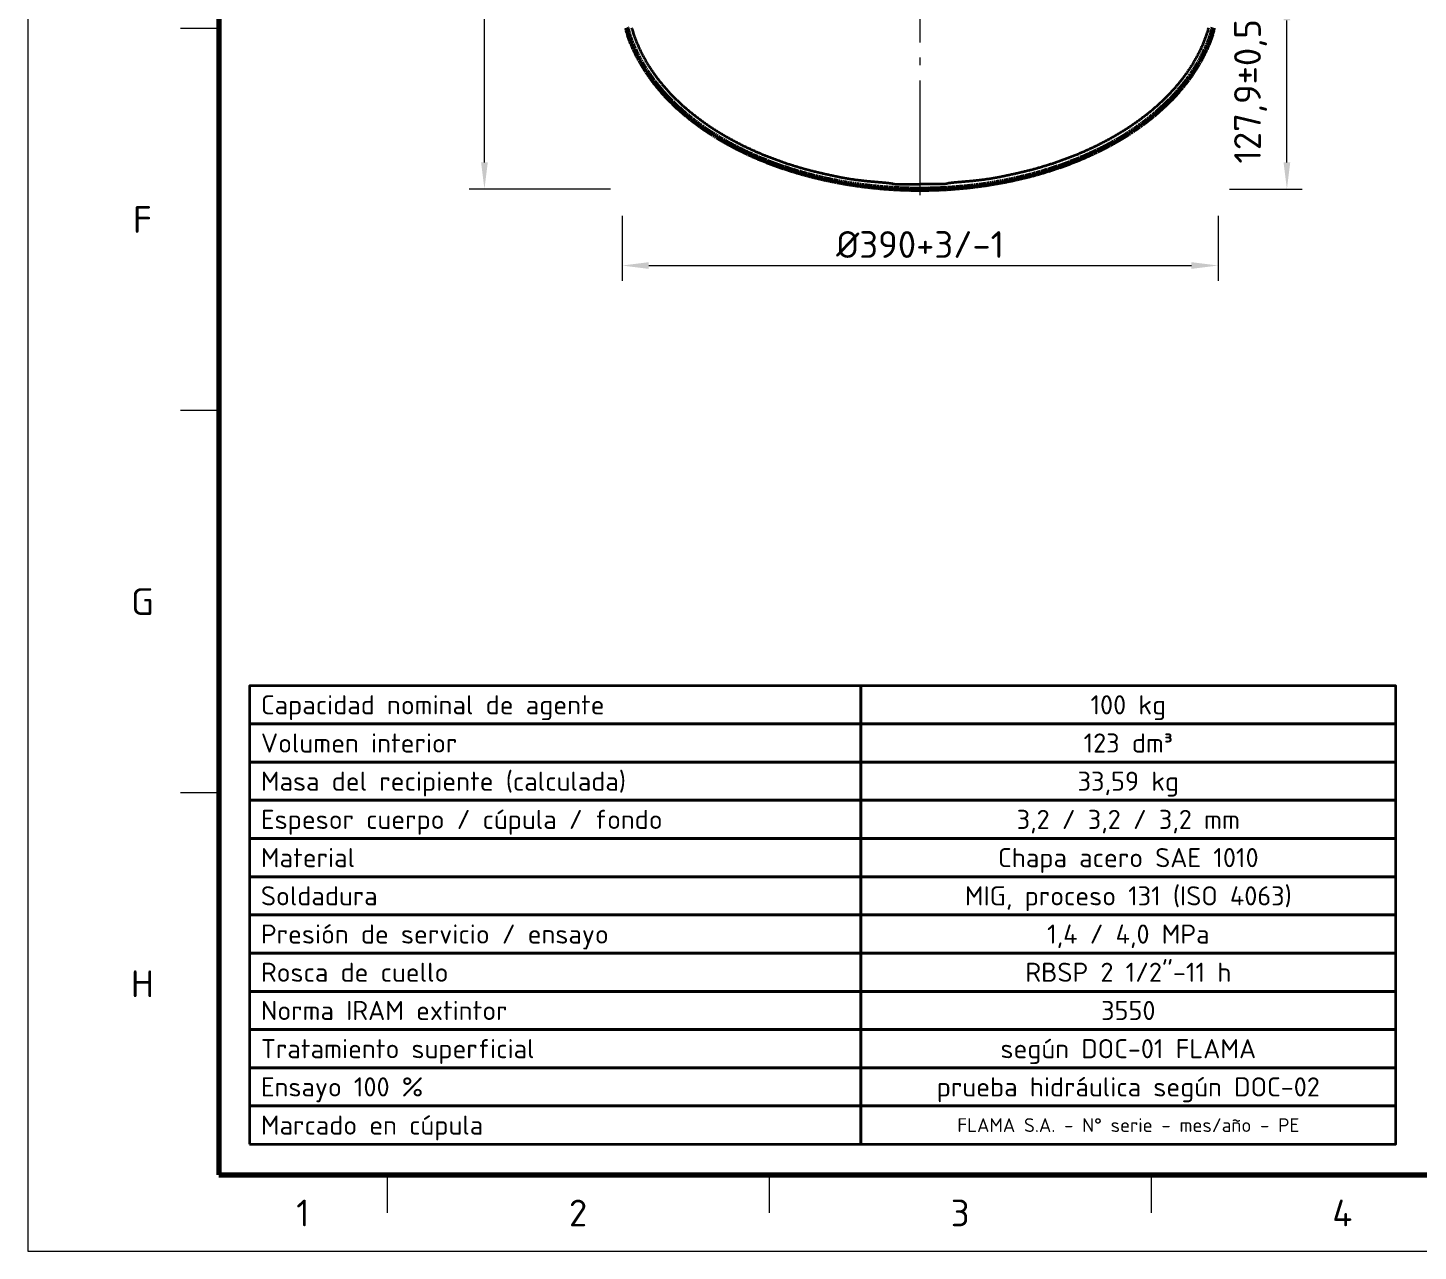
# Model space of a CAD drawing. Header units: millimetres. Extents: x 0 to 594, y 0 to 420.
# Drawn here: x 0 to 181.9, y 0 to 160.1 of the extents above; entities that cross this region are included whole.
import ezdxf
from ezdxf.enums import TextEntityAlignment as Align

# ---------------------------------------------------------------- set-up
doc = ezdxf.new("R2010")
doc.units = ezdxf.units.MM
doc.linetypes.add('IRAM-E-TRAZOS', pattern=[5, 4, -1])
doc.linetypes.add('IRAM-F-TRAZO-PUNTO', pattern=[20, 15, -2, 1, -2])
for name, color, linetype, lineweight in [('01-VISIBLE', 7, 'CONTINUOUS', 70), ('02-OCULTA', 4, 'IRAM-E-TRAZOS', 35), ('03-EJE', 1, 'IRAM-F-TRAZO-PUNTO', 18), ('04-COTA', 3, 'CONTINUOUS', 18), ('06-TEXTO', 7, 'CONTINUOUS', 25), ('07-RECUADRO', 7, 'CONTINUOUS', 70), ('08-FINA', 5, 'CONTINUOUS', 18), ('10-ROTULO', 7, 'CONTINUOUS', 35)]:
    doc.layers.add(name, color=color, linetype=linetype, lineweight=lineweight)
doc.styles.add('ISO3098', font='isocpeur.ttf')
doc.dimstyles.new('FLAMA-IRAM', dxfattribs={"dimtxt": 3.5, "dimasz": 3.5, "dimexe": 2, "dimexo": 1.5, "dimgap": 1, "dimtad": 1, "dimdec": 1, "dimtxsty": 'ISO3098', "dimblk": 'IRAM_FLECHA', "dimblk1": 'IRAM_FLECHA', "dimblk2": 'IRAM_FLECHA', "dimcen": 2.5, "dimclrd": 3, "dimclre": 3, "dimclrt": 3, "dimazin": 3, "dimtfac": 1, "dimtmove": 0, "dimatfit": 3, "dimlwd": 18, "dimlwe": 18})

# ---------------------------------------------------------------- blocks, each defined once
blk = doc.blocks.new('IRAM_FLECHA')
blk.add_solid([(0, 0), (-1, 0.125), (-1, -0.125)])

msp = doc.modelspace()

# ---------------------------------------------------------------- linework, layer by layer
at = {"layer": '01-VISIBLE'}
for points in [[(78.346, 160.146), (78.377, 160.023), (78.41, 159.9), (78.443, 159.777), (78.477, 159.654), (78.511, 159.532), (78.546, 159.41), (78.583, 159.288), (78.621, 159.167), (78.66, 159.046), (78.7, 158.925), (78.742, 158.805), (78.784, 158.685), (78.827, 158.565), (78.872, 158.446), (78.917, 158.327), (78.963, 158.209), (79.011, 158.091), (79.059, 157.973), (79.108, 157.856), (79.158, 157.739), (79.208, 157.622), (79.26, 157.506), (79.312, 157.39), (79.365, 157.274), (79.418, 157.159), (79.473, 157.044), (79.528, 156.929), (79.584, 156.815), (79.64, 156.701), (79.697, 156.587), (79.754, 156.474), (79.813, 156.361), (79.872, 156.248), (79.931, 156.135), (79.991, 156.023), (80.052, 155.912), (80.113, 155.8), (80.175, 155.689), (80.237, 155.578), (80.301, 155.468), (80.364, 155.358), (80.429, 155.248), (80.494, 155.139), (80.559, 155.03), (80.626, 154.922), (80.693, 154.814), (80.761, 154.706), (80.829, 154.599), (80.898, 154.492), (80.968, 154.386), (81.038, 154.28), (81.109, 154.174), (81.181, 154.069), (81.253, 153.964), (81.326, 153.86), (81.399, 153.756), (81.473, 153.653), (81.548, 153.55), (81.623, 153.447), (81.699, 153.345), (81.775, 153.243), (81.852, 153.142), (81.929, 153.041), (82.007, 152.94), (82.085, 152.84), (82.164, 152.74), (82.244, 152.641), (82.324, 152.542), (82.404, 152.444), (82.485, 152.346), (82.566, 152.248), (82.648, 152.151), (82.731, 152.054), (82.814, 151.957), (82.897, 151.861), (82.981, 151.766), (83.065, 151.671), (83.15, 151.576), (83.235, 151.481), (83.321, 151.387), (83.407, 151.294), (83.494, 151.201), (83.581, 151.108), (83.668, 151.016), (83.756, 150.924), (83.844, 150.832), (83.933, 150.741), (84.022, 150.65), (84.112, 150.56), (84.202, 150.47), (84.292, 150.381), (84.383, 150.292), (84.474, 150.203), (84.566, 150.115), (84.658, 150.027), (84.75, 149.939), (84.843, 149.852), (84.936, 149.766), (85.029, 149.68), (85.123, 149.594), (85.218, 149.509), (85.312, 149.424), (85.407, 149.339), (85.503, 149.255), (85.598, 149.171), (85.695, 149.088), (85.791, 149.005), (85.888, 148.923), (85.985, 148.841), (86.083, 148.759), (86.181, 148.678), (86.279, 148.597), (86.377, 148.517), (86.476, 148.437), (86.575, 148.357), (86.675, 148.278), (86.775, 148.199), (86.875, 148.121), (86.975, 148.043), (87.076, 147.965), (87.177, 147.888), (87.278, 147.811), (87.38, 147.734), (87.482, 147.658), (87.584, 147.582), (87.686, 147.507), (87.789, 147.432), (87.892, 147.357), (87.995, 147.283), (88.099, 147.209), (88.202, 147.136), (88.306, 147.063), (88.411, 146.99), (88.515, 146.918), (88.62, 146.846), (88.725, 146.774), (88.831, 146.703), (88.936, 146.632), (89.042, 146.562), (89.148, 146.492), (89.255, 146.422), (89.361, 146.353), (89.468, 146.284), (89.575, 146.215), (89.683, 146.147), (89.79, 146.079), (89.898, 146.012), (90.006, 145.944), (90.114, 145.878), (90.223, 145.811), (90.332, 145.745), (90.441, 145.68), (90.55, 145.615), (90.659, 145.55), (90.769, 145.485), (90.878, 145.421), (90.989, 145.357), (91.099, 145.294), (91.209, 145.231), (91.32, 145.168), (91.431, 145.106), (91.542, 145.044), (91.653, 144.982), (91.764, 144.921), (91.876, 144.86), (91.988, 144.799), (92.1, 144.739), (92.212, 144.679), (92.324, 144.62), (92.437, 144.561), (92.55, 144.502), (92.663, 144.443), (92.776, 144.385), (92.889, 144.328), (93.003, 144.27), (93.116, 144.213), (93.23, 144.156), (93.344, 144.1), (93.458, 144.044), (93.573, 143.988), (93.687, 143.933), (93.802, 143.878), (93.917, 143.823), (94.032, 143.769), (94.147, 143.715), (94.262, 143.662), (94.378, 143.608), (94.493, 143.556), (94.609, 143.503), (94.725, 143.451), (94.841, 143.399), (94.958, 143.347), (95.074, 143.296), (95.191, 143.245), (95.307, 143.194), (95.424, 143.144), (95.541, 143.094), (95.658, 143.045), (95.775, 142.996), (95.893, 142.947), (96.01, 142.898), (96.128, 142.85), (96.246, 142.802), (96.364, 142.754), (96.482, 142.707), (96.6, 142.66), (96.718, 142.613), (96.837, 142.567), (96.955, 142.521), (97.074, 142.476), (97.193, 142.43), (97.312, 142.385), (97.431, 142.34), (97.55, 142.296), (97.669, 142.252), (97.789, 142.208), (97.908, 142.165), (98.028, 142.122), (98.148, 142.079), (98.268, 142.037), (98.388, 141.994), (98.508, 141.953), (98.628, 141.911), (98.748, 141.87), (98.869, 141.829), (98.989, 141.788), (99.11, 141.748), (99.23, 141.708), (99.351, 141.668), (99.472, 141.629), (99.593, 141.59), (99.714, 141.551), (99.836, 141.513), (99.957, 141.475), (100.078, 141.437), (100.2, 141.4), (100.322, 141.362), (100.443, 141.325), (100.565, 141.289), (100.687, 141.253), (100.809, 141.217), (100.931, 141.181), (101.053, 141.146), (101.175, 141.111), (101.298, 141.076), (101.42, 141.041), (101.543, 141.007), (101.665, 140.973), (101.788, 140.94), (101.911, 140.906), (102.033, 140.873), (102.156, 140.841), (102.279, 140.808), (102.402, 140.776), (102.526, 140.745), (102.649, 140.713), (102.772, 140.682), (102.895, 140.651), (103.019, 140.62), (103.142, 140.59), (103.266, 140.56), (103.39, 140.53), (103.513, 140.501), (103.637, 140.472), (103.761, 140.443), (103.885, 140.414), (104.009, 140.386), (104.133, 140.358), (104.257, 140.33), (104.381, 140.303), (104.506, 140.276), (104.63, 140.249), (104.754, 140.223), (104.879, 140.196), (105.003, 140.17), (105.128, 140.145), (105.252, 140.119), (105.377, 140.094), (105.502, 140.069), (105.627, 140.045), (105.751, 140.021), (105.876, 139.997), (106.001, 139.973), (106.126, 139.95), (106.251, 139.927), (106.376, 139.904), (106.502, 139.881), (106.627, 139.859), (106.752, 139.837), (106.877, 139.815), (107.003, 139.794), (107.128, 139.773), (107.254, 139.752), (107.379, 139.732), (107.505, 139.711), (107.63, 139.691), (107.756, 139.672), (107.882, 139.652), (108.007, 139.633), (108.133, 139.614), (108.259, 139.596), (108.385, 139.577), (108.511, 139.559), (108.637, 139.542), (108.763, 139.524), (108.889, 139.507), (109.015, 139.49), (109.141, 139.474), (109.267, 139.457), (109.393, 139.441), (109.519, 139.425), (109.645, 139.41), (109.772, 139.395), (109.898, 139.38), (110.024, 139.365), (110.151, 139.351), (110.277, 139.337), (110.403, 139.323), (110.53, 139.309), (110.656, 139.296), (110.783, 139.283), (110.909, 139.27), (111.036, 139.258), (111.163, 139.246), (111.289, 139.234), (111.416, 139.222), (111.543, 139.211), (111.669, 139.2), (111.796, 139.189), (111.923, 139.178), (112.049, 139.168), (112.176, 139.158), (112.303, 139.149), (112.43, 139.139), (112.557, 139.13), (112.684, 139.121), (112.81, 139.113), (112.937, 139.104), (113.064, 139.096), (113.191, 139.088), (113.318, 139.081), (113.445, 139.074), (113.572, 139.067), (113.699, 139.06), (113.826, 139.054), (113.953, 139.048), (114.08, 139.042), (114.207, 139.036), (114.334, 139.031), (114.461, 139.026), (114.588, 139.021), (114.716, 139.017), (114.843, 139.012), (114.97, 139.008), (115.097, 139.005), (115.224, 139.001), (115.351, 138.998), (115.478, 138.995), (115.605, 138.993), (115.733, 138.991), (115.86, 138.989), (115.987, 138.987), (116.114, 138.985), (116.241, 138.984), (116.368, 138.983), (116.496, 138.982), (116.623, 138.982), (116.75, 138.982)], [(116.75, 138.982), (116.878, 138.982), (117.006, 138.983), (117.135, 138.983), (117.263, 138.984), (117.391, 138.985), (117.519, 138.987), (117.647, 138.989), (117.775, 138.991), (117.904, 138.993), (118.032, 138.996), (118.16, 138.999), (118.288, 139.002), (118.416, 139.005), (118.544, 139.009), (118.672, 139.013), (118.8, 139.017), (118.929, 139.022), (119.057, 139.027), (119.185, 139.032), (119.313, 139.037), (119.441, 139.043), (119.569, 139.049), (119.697, 139.055), (119.825, 139.062), (119.953, 139.068), (120.081, 139.075), (120.209, 139.083), (120.337, 139.09), (120.465, 139.098), (120.593, 139.106), (120.721, 139.115), (120.849, 139.124), (120.976, 139.133), (121.104, 139.142), (121.232, 139.151), (121.36, 139.161), (121.488, 139.171), (121.615, 139.182), (121.743, 139.193), (121.871, 139.203), (121.999, 139.215), (122.126, 139.226), (122.254, 139.238), (122.381, 139.25), (122.509, 139.262), (122.637, 139.275), (122.764, 139.288), (122.892, 139.301), (123.019, 139.315), (123.147, 139.328), (123.274, 139.342), (123.401, 139.357), (123.529, 139.371), (123.656, 139.386), (123.783, 139.401), (123.91, 139.417), (124.038, 139.433), (124.165, 139.449), (124.292, 139.465), (124.419, 139.481), (124.546, 139.498), (124.673, 139.515), (124.8, 139.533), (124.927, 139.551), (125.054, 139.569), (125.181, 139.587), (125.308, 139.605), (125.435, 139.624), (125.561, 139.643), (125.688, 139.663), (125.815, 139.682), (125.941, 139.702), (126.068, 139.723), (126.194, 139.743), (126.321, 139.764), (126.447, 139.785), (126.574, 139.807), (126.7, 139.828), (126.826, 139.85), (126.952, 139.873), (127.079, 139.895), (127.205, 139.918), (127.331, 139.941), (127.457, 139.965), (127.583, 139.989), (127.709, 140.013), (127.835, 140.037), (127.96, 140.062), (128.086, 140.086), (128.212, 140.112), (128.337, 140.137), (128.463, 140.163), (128.588, 140.189), (128.714, 140.215), (128.839, 140.242), (128.965, 140.269), (129.09, 140.296), (129.215, 140.324), (129.34, 140.352), (129.465, 140.38), (129.59, 140.408), (129.715, 140.437), (129.84, 140.466), (129.965, 140.495), (130.089, 140.525), (130.214, 140.555), (130.339, 140.585), (130.463, 140.615), (130.588, 140.646), (130.712, 140.677), (130.836, 140.709), (130.96, 140.74), (131.085, 140.773), (131.209, 140.805), (131.333, 140.837), (131.456, 140.87), (131.58, 140.904), (131.704, 140.937), (131.828, 140.971), (131.951, 141.005), (132.075, 141.04), (132.198, 141.074), (132.321, 141.109), (132.444, 141.145), (132.568, 141.18), (132.691, 141.216), (132.814, 141.253), (132.936, 141.289), (133.059, 141.326), (133.182, 141.363), (133.304, 141.401), (133.427, 141.439), (133.549, 141.477), (133.672, 141.515), (133.794, 141.554), (133.916, 141.593), (134.038, 141.632), (134.16, 141.672), (134.281, 141.712), (134.403, 141.752), (134.525, 141.793), (134.646, 141.834), (134.767, 141.875), (134.889, 141.917), (135.01, 141.959), (135.131, 142.001), (135.252, 142.044), (135.373, 142.087), (135.493, 142.13), (135.614, 142.173), (135.734, 142.217), (135.855, 142.261), (135.975, 142.306), (136.095, 142.351), (136.215, 142.396), (136.335, 142.441), (136.454, 142.487), (136.574, 142.533), (136.694, 142.58), (136.813, 142.626), (136.932, 142.673), (137.051, 142.721), (137.17, 142.769), (137.289, 142.817), (137.408, 142.865), (137.526, 142.914), (137.645, 142.963), (137.763, 143.012), (137.881, 143.062), (137.999, 143.112), (138.117, 143.163), (138.235, 143.213), (138.352, 143.264), (138.469, 143.316), (138.587, 143.368), (138.704, 143.42), (138.821, 143.472), (138.938, 143.525), (139.054, 143.578), (139.171, 143.632), (139.287, 143.685), (139.403, 143.74), (139.519, 143.794), (139.635, 143.849), (139.751, 143.904), (139.866, 143.96), (139.982, 144.016), (140.097, 144.072), (140.212, 144.128), (140.327, 144.185), (140.441, 144.243), (140.556, 144.3), (140.67, 144.358), (140.784, 144.417), (140.898, 144.475), (141.012, 144.534), (141.126, 144.594), (141.239, 144.654), (141.352, 144.714), (141.465, 144.774), (141.578, 144.835), (141.691, 144.896), (141.803, 144.958), (141.915, 145.02), (142.027, 145.082), (142.139, 145.145), (142.251, 145.208), (142.362, 145.271), (142.473, 145.335), (142.584, 145.399), (142.695, 145.464), (142.806, 145.528), (142.916, 145.594), (143.026, 145.659), (143.136, 145.725), (143.246, 145.792), (143.355, 145.858), (143.464, 145.925), (143.573, 145.993), (143.682, 146.061), (143.791, 146.129), (143.899, 146.198), (144.007, 146.267), (144.115, 146.336), (144.222, 146.406), (144.33, 146.476), (144.437, 146.546), (144.543, 146.617), (144.65, 146.688), (144.756, 146.76), (144.862, 146.832), (144.968, 146.905), (145.074, 146.977), (145.179, 147.051), (145.284, 147.124), (145.388, 147.198), (145.493, 147.273), (145.597, 147.347), (145.701, 147.422), (145.804, 147.498), (145.908, 147.574), (146.011, 147.65), (146.113, 147.727), (146.216, 147.804), (146.318, 147.882), (146.419, 147.96), (146.521, 148.038), (146.622, 148.117), (146.723, 148.196), (146.823, 148.275), (146.924, 148.355), (147.024, 148.436), (147.123, 148.516), (147.222, 148.597), (147.321, 148.679), (147.42, 148.761), (147.518, 148.843), (147.616, 148.926), (147.713, 149.009), (147.811, 149.093), (147.907, 149.177), (148.004, 149.261), (148.1, 149.346), (148.196, 149.431), (148.291, 149.517), (148.386, 149.603), (148.481, 149.689), (148.575, 149.776), (148.669, 149.863), (148.762, 149.951), (148.855, 150.039), (148.948, 150.128), (149.04, 150.217), (149.132, 150.306), (149.224, 150.396), (149.315, 150.486), (149.405, 150.577), (149.495, 150.668), (149.585, 150.76), (149.675, 150.851), (149.764, 150.944), (149.852, 151.037), (149.94, 151.13), (150.028, 151.223), (150.115, 151.317), (150.201, 151.412), (150.288, 151.507), (150.373, 151.602), (150.459, 151.698), (150.544, 151.794), (150.628, 151.89), (150.712, 151.987), (150.795, 152.084), (150.878, 152.182), (150.961, 152.28), (151.042, 152.379), (151.124, 152.478), (151.205, 152.577), (151.285, 152.677), (151.365, 152.777), (151.444, 152.878), (151.523, 152.979), (151.602, 153.081), (151.679, 153.182), (151.757, 153.285), (151.833, 153.388), (151.909, 153.491), (151.985, 153.594), (152.06, 153.698), (152.134, 153.803), (152.208, 153.908), (152.281, 154.013), (152.353, 154.119), (152.425, 154.225), (152.496, 154.331), (152.567, 154.438), (152.637, 154.546), (152.706, 154.654), (152.774, 154.762), (152.842, 154.871), (152.91, 154.98), (152.976, 155.089), (153.042, 155.199), (153.107, 155.31), (153.172, 155.42), (153.236, 155.531), (153.299, 155.643), (153.362, 155.755), (153.424, 155.867), (153.485, 155.979), (153.546, 156.092), (153.606, 156.205), (153.666, 156.319), (153.725, 156.433), (153.783, 156.547), (153.84, 156.662), (153.897, 156.776), (153.954, 156.892), (154.009, 157.007), (154.064, 157.123), (154.119, 157.239), (154.172, 157.355), (154.225, 157.472), (154.277, 157.589), (154.329, 157.707), (154.379, 157.824), (154.429, 157.943), (154.478, 158.061), (154.526, 158.18), (154.572, 158.299), (154.618, 158.419), (154.663, 158.539), (154.707, 158.66), (154.75, 158.78), (154.792, 158.902), (154.832, 159.023), (154.872, 159.145), (154.91, 159.267), (154.947, 159.39), (154.984, 159.513), (155.019, 159.636), (155.053, 159.76), (155.086, 159.884), (155.118, 160.008), (155.15, 160.132)]]:
    msp.add_lwpolyline(points, dxfattribs=at)
at = {"layer": '02-OCULTA'}
for points in [[(79.011, 160.093), (79.046, 159.972), (79.081, 159.851), (79.117, 159.731), (79.154, 159.611), (79.192, 159.491), (79.231, 159.371), (79.27, 159.252), (79.31, 159.133), (79.352, 159.014), (79.394, 158.896), (79.436, 158.777), (79.48, 158.659), (79.525, 158.542), (79.57, 158.425), (79.616, 158.308), (79.663, 158.191), (79.711, 158.075), (79.759, 157.959), (79.808, 157.843), (79.858, 157.728), (79.909, 157.613), (79.961, 157.498), (80.013, 157.384), (80.066, 157.27), (80.12, 157.156), (80.175, 157.043), (80.23, 156.93), (80.286, 156.817), (80.343, 156.705), (80.4, 156.593), (80.459, 156.482), (80.517, 156.371), (80.577, 156.26), (80.637, 156.15), (80.698, 156.04), (80.76, 155.93), (80.823, 155.821), (80.886, 155.713), (80.949, 155.604), (81.014, 155.496), (81.079, 155.389), (81.145, 155.281), (81.211, 155.175), (81.278, 155.068), (81.345, 154.962), (81.414, 154.857), (81.483, 154.751), (81.552, 154.647), (81.622, 154.542), (81.693, 154.438), (81.764, 154.335), (81.836, 154.231), (81.908, 154.129), (81.981, 154.026), (82.055, 153.924), (82.129, 153.823), (82.204, 153.722), (82.279, 153.621), (82.355, 153.521), (82.431, 153.421), (82.508, 153.321), (82.585, 153.222), (82.663, 153.123), (82.741, 153.025), (82.82, 152.927), (82.9, 152.83), (82.98, 152.733), (83.06, 152.636), (83.141, 152.54), (83.223, 152.444), (83.304, 152.349), (83.387, 152.254), (83.47, 152.159), (83.553, 152.065), (83.637, 151.972), (83.721, 151.878), (83.806, 151.785), (83.891, 151.693), (83.977, 151.601), (84.063, 151.509), (84.15, 151.418), (84.237, 151.327), (84.324, 151.237), (84.412, 151.147), (84.5, 151.058), (84.589, 150.968), (84.678, 150.88), (84.768, 150.791), (84.858, 150.704), (84.948, 150.616), (85.039, 150.529), (85.13, 150.442), (85.221, 150.356), (85.313, 150.27), (85.405, 150.185), (85.498, 150.1), (85.591, 150.015), (85.684, 149.931), (85.778, 149.847), (85.872, 149.764), (85.967, 149.681), (86.061, 149.599), (86.157, 149.516), (86.252, 149.435), (86.348, 149.353), (86.444, 149.272), (86.541, 149.192), (86.638, 149.112), (86.735, 149.032), (86.832, 148.952), (86.93, 148.874), (87.028, 148.795), (87.127, 148.717), (87.226, 148.639), (87.325, 148.562), (87.424, 148.485), (87.524, 148.408), (87.624, 148.332), (87.724, 148.256), (87.825, 148.181), (87.926, 148.106), (88.027, 148.031), (88.128, 147.957), (88.23, 147.883), (88.332, 147.81), (88.434, 147.737), (88.537, 147.664), (88.64, 147.592), (88.743, 147.52), (88.846, 147.448), (88.95, 147.377), (89.054, 147.306), (89.158, 147.236), (89.263, 147.166), (89.367, 147.096), (89.472, 147.027), (89.577, 146.958), (89.683, 146.889), (89.788, 146.821), (89.894, 146.753), (90, 146.686), (90.107, 146.619), (90.213, 146.552), (90.32, 146.486), (90.427, 146.42), (90.535, 146.355), (90.642, 146.289), (90.75, 146.225), (90.858, 146.16), (90.966, 146.096), (91.074, 146.032), (91.183, 145.969), (91.292, 145.906), (91.401, 145.843), (91.51, 145.781), (91.619, 145.719), (91.729, 145.658), (91.839, 145.596), (91.949, 145.536), (92.059, 145.475), (92.169, 145.415), (92.28, 145.355), (92.391, 145.296), (92.502, 145.237), (92.613, 145.178), (92.724, 145.12), (92.836, 145.062), (92.948, 145.004), (93.06, 144.947), (93.172, 144.89), (93.284, 144.833), (93.396, 144.777), (93.509, 144.721), (93.622, 144.665), (93.735, 144.61), (93.848, 144.555), (93.961, 144.5), (94.074, 144.446), (94.188, 144.392), (94.302, 144.339), (94.416, 144.285), (94.53, 144.232), (94.644, 144.18), (94.758, 144.128), (94.873, 144.076), (94.987, 144.024), (95.102, 143.973), (95.217, 143.922), (95.332, 143.872), (95.448, 143.821), (95.563, 143.771), (95.679, 143.722), (95.794, 143.673), (95.91, 143.624), (96.026, 143.575), (96.142, 143.527), (96.258, 143.479), (96.375, 143.431), (96.491, 143.384), (96.608, 143.337), (96.725, 143.29), (96.841, 143.244), (96.958, 143.198), (97.076, 143.152), (97.193, 143.107), (97.31, 143.062), (97.428, 143.017), (97.545, 142.973), (97.663, 142.929), (97.781, 142.885), (97.899, 142.841), (98.017, 142.798), (98.135, 142.755), (98.253, 142.713), (98.372, 142.671), (98.49, 142.629), (98.609, 142.587), (98.728, 142.546), (98.847, 142.505), (98.966, 142.464), (99.085, 142.423), (99.204, 142.383), (99.323, 142.343), (99.442, 142.304), (99.562, 142.264), (99.681, 142.225), (99.801, 142.187), (99.921, 142.148), (100.04, 142.11), (100.16, 142.073), (100.28, 142.035), (100.401, 141.998), (100.521, 141.962), (100.641, 141.925), (100.762, 141.889), (100.882, 141.853), (101.003, 141.818), (101.124, 141.783), (101.244, 141.748), (101.365, 141.714), (101.486, 141.68), (101.607, 141.646), (101.729, 141.613), (101.85, 141.58), (101.971, 141.547), (102.093, 141.515), (102.214, 141.483), (102.336, 141.451), (102.458, 141.419), (102.58, 141.388), (102.701, 141.357), (102.823, 141.327), (102.945, 141.296), (103.068, 141.266), (103.19, 141.237), (103.312, 141.207), (103.434, 141.178), (103.557, 141.149), (103.679, 141.12), (103.801, 141.092), (103.924, 141.064), (104.047, 141.036), (104.169, 141.008), (104.292, 140.981), (104.415, 140.953), (104.537, 140.926), (104.66, 140.899), (104.783, 140.873), (104.906, 140.846), (105.029, 140.82), (105.152, 140.793), (105.275, 140.767), (105.398, 140.741), (105.521, 140.715), (105.644, 140.689), (105.767, 140.664), (105.89, 140.639), (106.013, 140.614), (106.137, 140.589), (106.26, 140.565), (106.383, 140.541), (106.507, 140.517), (106.63, 140.494), (106.754, 140.471), (106.878, 140.448), (107.001, 140.425), (107.125, 140.403), (107.249, 140.382), (107.373, 140.361), (107.497, 140.34), (107.621, 140.32), (107.745, 140.301), (107.87, 140.282), (107.994, 140.263), (108.118, 140.245), (108.243, 140.228), (108.367, 140.211), (108.492, 140.194), (108.617, 140.178), (108.742, 140.162), (108.866, 140.147), (108.991, 140.133), (109.116, 140.118), (109.241, 140.104), (109.366, 140.091), (109.491, 140.077), (109.616, 140.065), (109.741, 140.052), (109.866, 140.04), (109.992, 140.027), (110.117, 140.016), (110.242, 140.004), (110.367, 139.992), (110.492, 139.981), (110.618, 139.97), (110.743, 139.959), (110.868, 139.948), (110.993, 139.937), (111.119, 139.927), (111.244, 139.916), (111.369, 139.905), (111.494, 139.895), (111.62, 139.884), (111.745, 139.873), (111.87, 139.862), (111.995, 139.851), (112.121, 139.84), (112.246, 139.829), (112.371, 139.817), (112.496, 139.804), (112.621, 139.791), (112.746, 139.777), (112.871, 139.761), (112.995, 139.742), (113.11, 139.694), (113.23, 139.662), (113.356, 139.651), (113.481, 139.645), (113.607, 139.641), (113.733, 139.638), (113.858, 139.636), (113.984, 139.634), (114.11, 139.632), (114.235, 139.631), (114.361, 139.629), (114.487, 139.628), (114.613, 139.627), (114.738, 139.627), (114.864, 139.626), (114.99, 139.625), (115.116, 139.625), (115.241, 139.624), (115.367, 139.624), (115.493, 139.623), (115.618, 139.623), (115.744, 139.623), (115.87, 139.623), (115.996, 139.622), (116.121, 139.622), (116.247, 139.622), (116.373, 139.622), (116.499, 139.622), (116.624, 139.622), (116.75, 139.622)], [(154.489, 160.093), (154.455, 159.972), (154.419, 159.851), (154.383, 159.731), (154.346, 159.611), (154.309, 159.491), (154.27, 159.371), (154.23, 159.252), (154.19, 159.133), (154.149, 159.014), (154.107, 158.895), (154.064, 158.777), (154.02, 158.659), (153.976, 158.542), (153.93, 158.424), (153.884, 158.307), (153.837, 158.191), (153.79, 158.075), (153.741, 157.959), (153.692, 157.843), (153.642, 157.728), (153.591, 157.613), (153.539, 157.498), (153.487, 157.384), (153.434, 157.27), (153.38, 157.156), (153.325, 157.043), (153.27, 156.93), (153.214, 156.817), (153.157, 156.705), (153.099, 156.593), (153.041, 156.482), (152.982, 156.371), (152.922, 156.26), (152.862, 156.15), (152.801, 156.04), (152.739, 155.931), (152.677, 155.821), (152.614, 155.713), (152.55, 155.604), (152.486, 155.496), (152.421, 155.389), (152.355, 155.281), (152.289, 155.175), (152.222, 155.068), (152.154, 154.962), (152.086, 154.856), (152.017, 154.751), (151.948, 154.646), (151.878, 154.542), (151.807, 154.438), (151.736, 154.334), (151.664, 154.231), (151.592, 154.128), (151.519, 154.026), (151.445, 153.924), (151.371, 153.822), (151.297, 153.721), (151.221, 153.621), (151.146, 153.52), (151.069, 153.42), (150.992, 153.321), (150.915, 153.222), (150.837, 153.123), (150.759, 153.025), (150.68, 152.927), (150.6, 152.829), (150.52, 152.732), (150.44, 152.636), (150.359, 152.54), (150.277, 152.444), (150.195, 152.349), (150.113, 152.254), (150.03, 152.159), (149.947, 152.065), (149.863, 151.971), (149.779, 151.878), (149.694, 151.785), (149.609, 151.693), (149.523, 151.601), (149.437, 151.509), (149.35, 151.418), (149.263, 151.327), (149.176, 151.237), (149.088, 151.147), (149, 151.057), (148.911, 150.968), (148.822, 150.88), (148.732, 150.791), (148.642, 150.703), (148.552, 150.616), (148.461, 150.529), (148.37, 150.442), (148.279, 150.356), (148.187, 150.27), (148.095, 150.185), (148.002, 150.1), (147.909, 150.015), (147.816, 149.931), (147.722, 149.847), (147.628, 149.764), (147.533, 149.681), (147.438, 149.598), (147.343, 149.516), (147.248, 149.434), (147.152, 149.353), (147.056, 149.272), (146.959, 149.192), (146.862, 149.111), (146.765, 149.032), (146.668, 148.952), (146.57, 148.873), (146.472, 148.795), (146.373, 148.717), (146.274, 148.639), (146.175, 148.562), (146.076, 148.485), (145.976, 148.408), (145.876, 148.332), (145.776, 148.256), (145.675, 148.181), (145.574, 148.106), (145.473, 148.031), (145.371, 147.957), (145.27, 147.883), (145.168, 147.81), (145.065, 147.736), (144.963, 147.664), (144.86, 147.591), (144.757, 147.52), (144.653, 147.448), (144.55, 147.377), (144.446, 147.306), (144.342, 147.236), (144.237, 147.166), (144.133, 147.096), (144.028, 147.027), (143.922, 146.958), (143.817, 146.889), (143.711, 146.821), (143.605, 146.753), (143.499, 146.686), (143.393, 146.619), (143.286, 146.552), (143.18, 146.486), (143.072, 146.42), (142.965, 146.355), (142.858, 146.289), (142.75, 146.225), (142.642, 146.16), (142.534, 146.096), (142.425, 146.032), (142.317, 145.969), (142.208, 145.906), (142.099, 145.843), (141.99, 145.781), (141.88, 145.719), (141.771, 145.658), (141.661, 145.596), (141.551, 145.536), (141.441, 145.475), (141.33, 145.415), (141.22, 145.355), (141.109, 145.296), (140.998, 145.237), (140.887, 145.178), (140.775, 145.119), (140.664, 145.061), (140.552, 145.004), (140.44, 144.946), (140.328, 144.889), (140.216, 144.833), (140.104, 144.776), (139.991, 144.72), (139.878, 144.665), (139.765, 144.609), (139.652, 144.554), (139.539, 144.5), (139.426, 144.446), (139.312, 144.392), (139.198, 144.338), (139.084, 144.285), (138.97, 144.232), (138.856, 144.179), (138.742, 144.127), (138.627, 144.075), (138.512, 144.024), (138.398, 143.973), (138.283, 143.922), (138.168, 143.871), (138.052, 143.821), (137.937, 143.771), (137.821, 143.722), (137.706, 143.672), (137.59, 143.624), (137.474, 143.575), (137.358, 143.527), (137.241, 143.479), (137.125, 143.431), (137.009, 143.384), (136.892, 143.337), (136.775, 143.291), (136.658, 143.244), (136.541, 143.198), (136.424, 143.153), (136.307, 143.107), (136.189, 143.062), (136.072, 143.018), (135.954, 142.973), (135.837, 142.929), (135.719, 142.885), (135.601, 142.842), (135.483, 142.799), (135.364, 142.756), (135.246, 142.713), (135.128, 142.671), (135.009, 142.629), (134.891, 142.587), (134.772, 142.546), (134.653, 142.505), (134.534, 142.464), (134.415, 142.423), (134.296, 142.383), (134.177, 142.343), (134.057, 142.304), (133.938, 142.264), (133.818, 142.225), (133.699, 142.187), (133.579, 142.148), (133.459, 142.11), (133.339, 142.073), (133.219, 142.035), (133.099, 141.998), (132.979, 141.962), (132.859, 141.925), (132.738, 141.889), (132.618, 141.853), (132.497, 141.818), (132.376, 141.783), (132.255, 141.748), (132.134, 141.714), (132.013, 141.68), (131.892, 141.646), (131.771, 141.613), (131.65, 141.579), (131.528, 141.547), (131.407, 141.514), (131.285, 141.482), (131.164, 141.451), (131.042, 141.419), (130.92, 141.388), (130.798, 141.357), (130.676, 141.327), (130.554, 141.296), (130.432, 141.266), (130.31, 141.237), (130.188, 141.207), (130.065, 141.178), (129.943, 141.149), (129.821, 141.12), (129.698, 141.092), (129.576, 141.064), (129.453, 141.036), (129.33, 141.008), (129.208, 140.98), (129.085, 140.953), (128.962, 140.926), (128.84, 140.899), (128.717, 140.872), (128.594, 140.846), (128.471, 140.819), (128.348, 140.793), (128.225, 140.767), (128.102, 140.741), (127.979, 140.715), (127.856, 140.69), (127.733, 140.664), (127.609, 140.639), (127.486, 140.614), (127.363, 140.589), (127.24, 140.565), (127.116, 140.541), (126.993, 140.517), (126.869, 140.493), (126.746, 140.47), (126.622, 140.447), (126.498, 140.425), (126.374, 140.403), (126.251, 140.382), (126.127, 140.361), (126.003, 140.34), (125.878, 140.32), (125.754, 140.301), (125.63, 140.282), (125.506, 140.263), (125.381, 140.245), (125.257, 140.228), (125.132, 140.211), (125.007, 140.194), (124.883, 140.178), (124.758, 140.162), (124.633, 140.147), (124.508, 140.132), (124.383, 140.118), (124.259, 140.104), (124.134, 140.09), (124.008, 140.077), (123.883, 140.064), (123.758, 140.052), (123.633, 140.04), (123.508, 140.028), (123.383, 140.016), (123.258, 140.004), (123.132, 139.993), (123.007, 139.981), (122.882, 139.97), (122.757, 139.959), (122.632, 139.948), (122.506, 139.937), (122.381, 139.927), (122.256, 139.916), (122.13, 139.905), (122.005, 139.894), (121.88, 139.884), (121.755, 139.873), (121.629, 139.862), (121.504, 139.851), (121.379, 139.84), (121.254, 139.828), (121.129, 139.817), (121.003, 139.804), (120.878, 139.792), (120.753, 139.777), (120.629, 139.762), (120.505, 139.741), (120.389, 139.695), (120.27, 139.661), (120.144, 139.651), (120.019, 139.646), (119.893, 139.641), (119.767, 139.638), (119.642, 139.636), (119.516, 139.634), (119.39, 139.632), (119.265, 139.631), (119.139, 139.629), (119.013, 139.628), (118.887, 139.627), (118.762, 139.626), (118.636, 139.626), (118.51, 139.625), (118.384, 139.625), (118.259, 139.624), (118.133, 139.624), (118.007, 139.623), (117.882, 139.623), (117.756, 139.623), (117.63, 139.623), (117.504, 139.622), (117.379, 139.622), (117.253, 139.622), (117.127, 139.622), (117.001, 139.622), (116.876, 139.622), (116.75, 139.622)]]:
    msp.add_lwpolyline(points, dxfattribs=at)
at = {"layer": '03-EJE'}
msp.add_line((116.75, 138.182), (116.75, 351.818), dxfattribs=at)
at = {"layer": '07-RECUADRO'}
msp.add_lwpolyline([(25, 10), (584, 10), (584, 410), (25, 410)], close=True, dxfattribs=at)
at = {"layer": '08-FINA'}
for p, q in [((25, 160), (20, 160)), ((25, 110), (20, 110)), ((25, 60), (20, 60)), ((47, 10), (47, 5)), ((97, 10), (97, 5)), ((147, 10), (147, 5))]:
    msp.add_line(p, q, dxfattribs=at)
msp.add_lwpolyline([(0, 0), (594, 0), (594, 420), (0, 420)], close=True, dxfattribs=at)
at = {"layer": '10-ROTULO'}
for points in [[(29, 69), (109, 69), (109, 74), (29, 74)], [(109, 69), (179, 69), (179, 74), (109, 74)], [(29, 64), (109, 64), (109, 69), (29, 69)], [(109, 64), (179, 64), (179, 69), (109, 69)], [(29, 59), (109, 59), (109, 64), (29, 64)], [(109, 59), (179, 59), (179, 64), (109, 64)], [(29, 54), (109, 54), (109, 59), (29, 59)], [(109, 54), (179, 54), (179, 59), (109, 59)], [(29, 49), (109, 49), (109, 54), (29, 54)], [(109, 49), (179, 49), (179, 54), (109, 54)], [(29, 44), (109, 44), (109, 49), (29, 49)], [(109, 44), (179, 44), (179, 49), (109, 49)], [(29, 39), (109, 39), (109, 44), (29, 44)], [(109, 39), (179, 39), (179, 44), (109, 44)], [(29, 34), (109, 34), (109, 39), (29, 39)], [(109, 34), (179, 34), (179, 39), (109, 39)], [(29, 29), (109, 29), (109, 34), (29, 34)], [(109, 29), (179, 29), (179, 34), (109, 34)], [(29, 24), (109, 24), (109, 29), (29, 29)], [(109, 24), (179, 24), (179, 29), (109, 29)], [(29, 19), (109, 19), (109, 24), (29, 24)], [(109, 19), (179, 19), (179, 24), (109, 24)], [(29, 14), (109, 14), (109, 19), (29, 19)], [(109, 14), (179, 14), (179, 19), (109, 19)]]:
    msp.add_lwpolyline(points, close=True, dxfattribs=at)

# ---------------------------------------------------------------- texts
at = {"layer": '06-TEXTO', "style": 'ISO3098'}
for s, height, p in [('F', 3.5, (15, 135)), ('G', 3.5, (15, 85)), ('100 kg', 2.5, (144, 71.5)), ('123 dm³', 2.5, (144, 66.5)), ('33,59 kg', 2.5, (144, 61.5)), ('3,2 / 3,2 / 3,2 mm', 2.5, (144, 56.5)), ('Chapa acero SAE 1010', 2.5, (144, 51.5)), ('MIG, proceso 131 (ISO 4063)', 2.5, (144, 46.5)), ('1,4 / 4,0 MPa', 2.5, (144, 41.5)), ('RBSP 2 1/2"-11 h', 2.5, (144, 36.5)), ('H', 3.5, (15, 35)), ('3550', 2.5, (144, 31.5)), ('según DOC-01 FLAMA', 2.5, (144, 26.5)), ('prueba hidráulica según DOC-02', 2.5, (144, 21.5)), ('FLAMA S.A. - N° serie - mes/año - PE', 1.8, (144, 16.5)), ('1', 3.5, (36, 5)), ('2', 3.5, (72, 5)), ('3', 3.5, (122, 5)), ('4', 3.5, (172, 5))]:
    msp.add_text(s, height=height, dxfattribs=at).set_placement(p, align=Align.MIDDLE_CENTER)
for s, p in [('Capacidad nominal de agente', (30.5, 71.5)), ('Volumen interior', (30.5, 66.5)), ('Masa del recipiente (calculada)', (30.5, 61.5)), ('Espesor cuerpo / cúpula / fondo', (30.5, 56.5)), ('Material', (30.5, 51.5)), ('Soldadura', (30.5, 46.5)), ('Presión de servicio / ensayo', (30.5, 41.5)), ('Rosca de cuello', (30.5, 36.5)), ('Norma IRAM extintor', (30.5, 31.5)), ('Tratamiento superficial', (30.5, 26.5)), ('Ensayo 100 %', (30.5, 21.5)), ('Marcado en cúpula', (30.5, 16.5))]:
    msp.add_text(s, height=2.5, dxfattribs=at).set_placement(p, align=Align.MIDDLE_LEFT)

# ---------------------------------------------------------------- dimensions: what is measured, and where the dimension line sits
at = {"layer": '04-COTA'}
for base, p1, p2, text in [((59.75, 138.982), (77.75, 138.982), (107.95, 351.018), '<>±2'), ((164.75, 138.982), (155.75, 138.982), (155.75, 164.562), '<>±0,5')]:
    msp.add_linear_dim(base=base, p1=p1, p2=p2, angle=90, text=text, dimstyle='FLAMA-IRAM', override={"dimlfac": 5}, dxfattribs=at).render()
msp.add_linear_dim(base=(77.75, 128.982), p1=(77.75, 136.982), p2=(155.75, 136.982), text='%%c<>+3/-1', dimstyle='FLAMA-IRAM', override={"dimlfac": 5}, dxfattribs=at).render()

doc.saveas('drawing.dxf')
